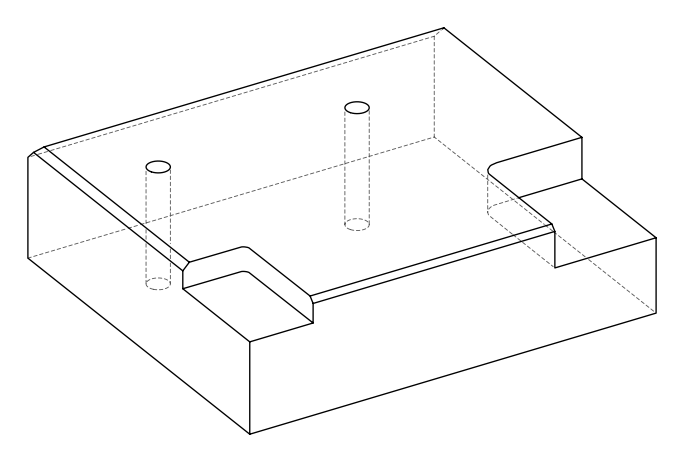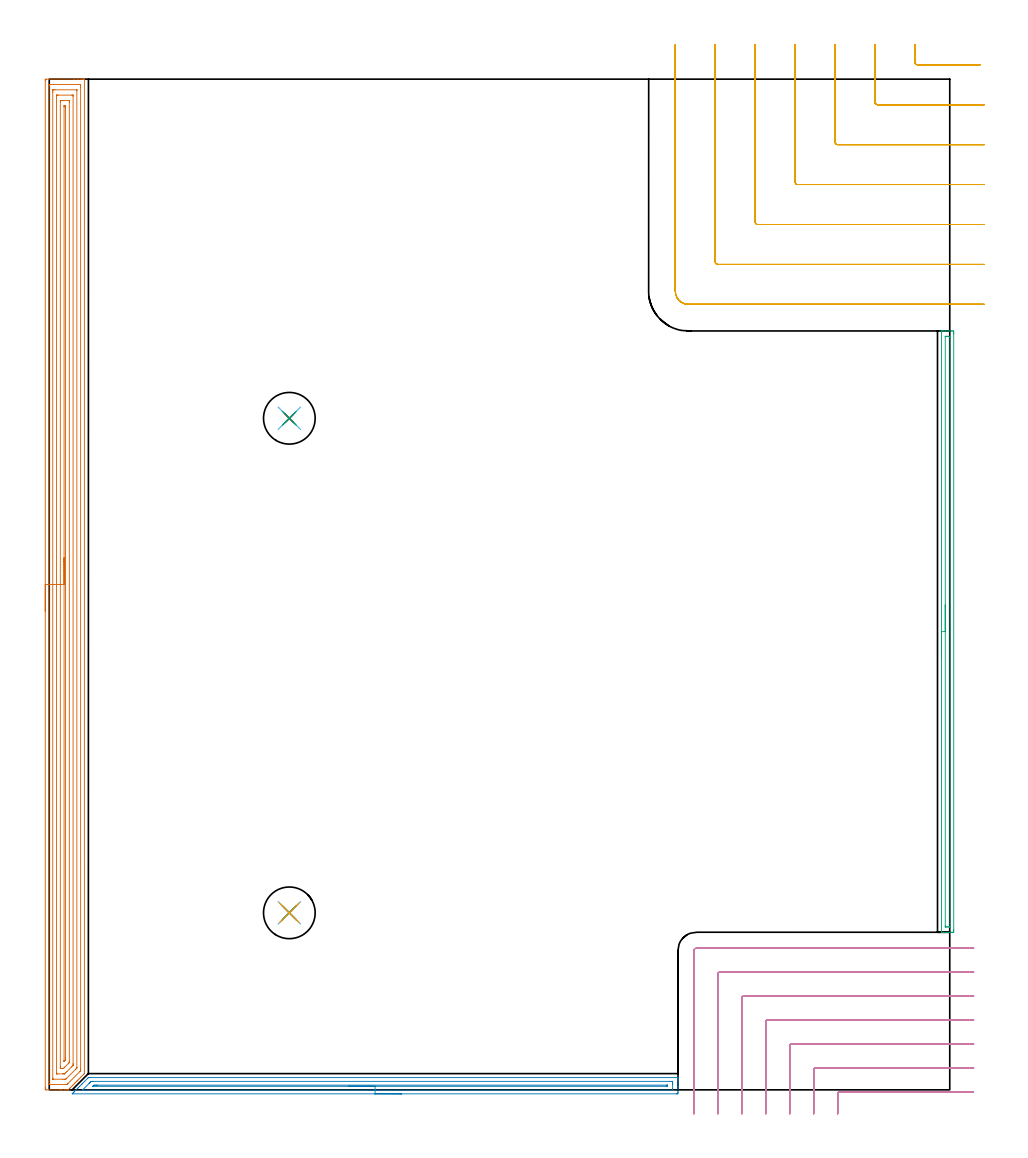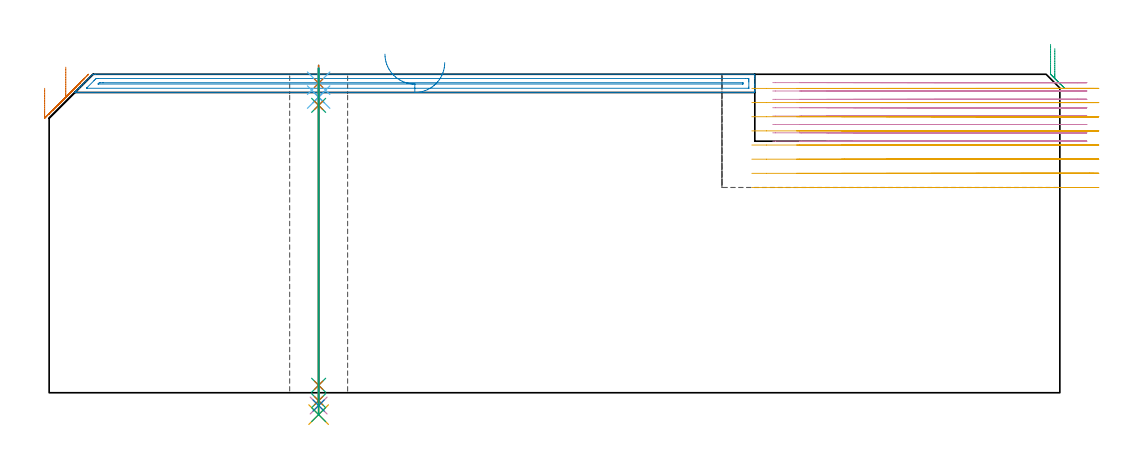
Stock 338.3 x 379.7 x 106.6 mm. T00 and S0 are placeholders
(PLAN: 15 operations, 11 tool changes, 60 min)
(1 AREA_MILL | FG_CHAMFER_SURFACE | UGT0205_001 | 18.37 min | 41024 mm3)
(2 AREA_MILL_1 | FG_CHAMFER_SURFACE_1 | UGT0205_001 | 5.55 min | 4233 mm3)
(3 AREA_MILL_2 | FG_CHAMFER_SURFACE_2 | UGT0205_001 | 3.79 min | 2459 mm3)
(4 MILL_CORNER_NOTCH_RECTANGULAR | CORNER_NOTCH_RECTANGULAR | NXT0201_011 | Follow Part, ap 3, ae 75% | 14.06 min | 135055 mm3)
(5 MILL_CORNER_NOTCH_RECTANGULAR_1 | CORNER_NOTCH_RECTANGULAR_1 | UGT0201_094 | Follow Part, ap 5, ae 75% | 15.28 min | 403699 mm3)
(6 SPOT_DRILL | STEP1HOLE | NXT0321_9005460120000 | 0.05 min | 189 mm3)
(7 SPOT_DRILL_1 | STEP1HOLE_1 | NXT0321_9005460120000 | 0.05 min | 187 mm3)
(8 DRILL_BLIND_HOLE_INTO_CENTER | STEP1HOLE | NXT0301_022 | 0.04 min | 106 mm3)
(9 GUN_DRILL_THROUGH_HOLE | STEP1HOLE | UGT0307_001 | 0.49 min | 1905 mm3)
(10 SPADE_DRILL_TO_ENLARGE_THROUGH_HOLE | STEP1HOLE | UGT0306_003 | 0.45 min | 10845 mm3)
(11 DRILL_TO_ENLARGE_THROUGH_HOLE | STEP1HOLE | UGT0301_261 | 0.47 min | 18396 mm3)
(12 DRILL_BLIND_HOLE_INTO_CENTER_1 | STEP1HOLE_1 | NXT0301_022 | 0.04 min | 116 mm3)
(13 GUN_DRILL_THROUGH_HOLE_1 | STEP1HOLE_1 | UGT0307_001 | 0.49 min | 1941 mm3)
(14 SPADE_DRILL_TO_ENLARGE_THROUGH_HOLE_1 | STEP1HOLE_1 | UGT0306_003 | 0.45 min | 10830 mm3)
(15 DRILL_TO_ENLARGE_THROUGH_HOLE_1 | STEP1HOLE_1 | UGT0301_261 | 0.47 min | 18428 mm3)
(TOOL UGT0205_001 | Chamfer Mill 20 x 3 x 45 deg. | D20 FL50 Z2)
(TOOL NXT0201_011 | ENDMILL 12mm [2P460-1200-NA 1630] | D12 FL38 Z6)
(TOOL UGT0201_094 | End mill 20 mm | D20 FL38 Z4)
(TOOL NXT0321_9005460120000 | NC Spot Drill, 142deg, 12mm, Carbide, Uncoated | D12 PA142 FL30 Z2)
(TOOL NXT0301_022 | Carbide Drill 5.1mm [860.1-0510-015A1-MM 2214] | D5.1 PA140 FL28 Z2)
(TOOL UGT0307_001 | Gun Drill 5 mm | D5 PA130 FL24 Z1)
(TOOL UGT0306_003 | Spade Drill 12.5mm | D12.5 PA132 FL10 Z2)
(TOOL UGT0301_261 | Twist Drill 19.4 mm | D19.4 PA118 FL140 Z2)
(OP 1 AREA_MILL)
G17 G21 G94 G90
T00 M6
G54
G17 G0 G90 X-1.5 Y179.85 S1061 M3
G43 Z116.6 H0
Z101.9
G94 G1 Y179.888 Z101.028 F250.
Y180.002 Z100.163
Y180.191 Z99.312
Y180.453 Z98.48
Y180.787 Z97.674
Y181.19 Z96.9
Y181.658 Z96.164
Y182.19 Z95.472
Y182.779 Z94.829
Y183.422 Z94.24
Y184.114 Z93.708
Y184.85 Z93.24
Y185.624 Z92.837
Y186.43 Z92.503
Y187.262 Z92.241
Y188.113 Z92.052
Y188.978 Z91.938
Y189.85 Z91.9
Y379.092
X-1.498 Y379.451 Z91.901
X-1.493 Y379.69 Z91.904
X-1.146 Y379.7 Z92.251
X9.348 Z102.743
X10.78 Z104.177
X11.971 Z105.366
X12.606 Z106.005
X12.943 Z106.342
X13.072 Y379.699 Z106.464
X13.142 Y379.697 Z106.533
X13.197 Y379.69 Z106.588
X13.2 Y379.538 Z106.6
Y6.857
X13.195 Y6.097 Z106.59
X13.065 Y5.964 Z106.462
X12.846 Y5.746 Z106.246
X12.172 Y5.071 Z105.571
X11.726 Y4.625 Z105.125
X11.28 Y4.179 Z104.678
X10.754 Y3.653 Z104.153
X10.514 Y3.412 Z103.91
X10.388 Y3.286 Z103.785
X9.914 Y2.814 Z103.313
X9.639 Y2.537 Z103.035
X9.047 Y1.947 Z102.447
X8.765 Y1.662 Z102.16
X8.065 Y0.965 Z101.465
X7.71 Y0.608 Z101.106
X7.162 Y0.063 Z100.56
X7.105 Y0.01 Z100.503
X6.845 Y0. Z100.244
X6.484 Z99.883
X5.85 Z99.245
X4.658 Z98.055
X4.101 Z97.495
X-1.146 Y0.001 Z92.251
X-1.493 Y0.01 Z91.904
X-1.498 Y0.249 Z91.901
X-1.5 Y0.608 Z91.9
Y0.97
Y189.85
X-0.086 Z93.314
X-0.085 Y377.116 Z93.315
X-0.084 Y377.306 Z93.316
X-0.079 Y377.657 Z93.321
X-0.076 Y377.69 Z93.324
X-0.014 Y377.694 Z93.386
X0.089 Y377.698 Z93.489
X0.218 Y377.7 Z93.618
X11.587 Y377.699 Z104.987
X11.734 Y377.694 Z105.134
X11.761 Y377.69 Z105.161
X11.779 Y377.683 Z105.179
X11.78 Y377.651 Z105.18
X11.784 Y377.498 Z105.184
X11.785 Y377.306 Z105.185
X11.786 Y376.603 Z105.186
X11.785 Y7.749 Z105.185
X11.783 Y7.398 Z105.183
X11.781 Y7.222 Z105.181
X11.778 Y7.14 Z105.178
X11.737 Y7.096 Z105.137
X11.506 Y6.857 Z104.906
X7.044 Y2.393 Z100.444
X6.882 Y2.233 Z100.282
X6.724 Y2.081 Z100.124
X6.659 Y2.021 Z100.059
X6.602 Y2.01 Z100.002
X6.48 Y2.006 Z99.88
X6.234 Y2.001 Z99.634
X0.113 Z93.513
X-0.034 Y2.006 Z93.366
X-0.061 Y2.01 Z93.339
X-0.079 Y2.017 Z93.321
X-0.08 Y2.049 Z93.32
X-0.084 Y2.202 Z93.316
X-0.085 Y2.393 Z93.315
X-0.086 Y3.097 Z93.314
Y189.85
X1.328 Z94.728
Y374.781
X1.331 Y375.521 Z94.731
X1.333 Y375.669 Z94.733
X1.335 Y375.687 Z94.735
X1.347 Y375.69 Z94.747
X1.39 Y375.695 Z94.79
X1.477 Y375.698 Z94.877
X2.177 Y375.7 Z95.577
X10.281 Y375.699 Z103.681
X10.327 Y375.696 Z103.727
X10.357 Y375.69 Z103.757
X10.365 Y375.686 Z103.765
X10.366 Y375.672 Z103.766
X10.37 Y375.521 Z103.77
X10.371 Y375.369 Z103.771
Y8.49
X10.369 Y8.338 Z103.769
X10.365 Y8.237 Z103.765
X10.361 Y8.172 Z103.761
X10.341 Y8.149 Z103.741
X10.222 Y8.024 Z103.622
X10.088 Y7.887 Z103.488
X9.95 Y7.749 Z103.35
X6.553 Y4.353 Z99.953
X6.376 Y4.179 Z99.776
X6.198 Y4.01 Z99.598
X6.022 Y4.003 Z99.422
X5.85 Y4.001 Z99.25
X5.151 Y4. Z98.551
X1.419 Y4.001 Z94.819
X1.373 Y4.004 Z94.773
X1.343 Y4.01 Z94.743
X1.335 Y4.014 Z94.735
X1.334 Y4.028 Z94.734
X1.33 Y4.179 Z94.73
X1.329 Y4.331 Z94.729
X1.328 Y189.85 Z94.728
X2.743 Z96.143
Y373.502
X2.744 Y373.633 Z96.144
X2.747 Y373.674 Z96.147
X2.75 Y373.689 Z96.15
X2.756 Y373.692 Z96.156
X2.807 Y373.695 Z96.207
X3.226 Y373.7 Z96.626
X3.262 Z96.662
X8.509 Z101.909
X8.887 Y373.696 Z102.287
X8.933 Y373.693 Z102.333
X8.951 Y373.69 Z102.351
X8.953 Y373.677 Z102.353
X8.956 Y373.621 Z102.356
X8.957 Y373.568 Z102.357
Y373.242
Y9.934
X8.955 Y9.535 Z102.355
X8.952 Y9.288 Z102.352
X8.95 Y9.23 Z102.35
X8.929 Y9.189 Z102.329
X8.871 Y9.129 Z102.271
X8.473 Y8.722 Z101.873
X8.434 Y8.682 Z101.834
X6.667 Y6.915 Z100.067
X6.225 Y6.474 Z99.625
X5.85 Y6.102 Z99.25
X5.78 Y6.036 Z99.18
X5.755 Y6.015 Z99.155
X5.709 Y6.01 Z99.109
X5.605 Y6.005 Z99.005
X5.395 Y6.002 Z98.795
X4.975 Y6. Z98.375
X3.191 Z96.591
X2.813 Y6.004 Z96.213
X2.767 Y6.007 Z96.167
X2.749 Y6.01 Z96.149
X2.747 Y6.023 Z96.147
X2.744 Y6.079 Z96.144
X2.743 Y6.132 Z96.143
Y6.458
Y189.85
X4.157 Z97.557
Y371.058
X4.161 Y371.476 Z97.561
X4.164 Y371.675 Z97.564
X4.356 Y371.691 Z97.756
X4.975 Y371.698 Z98.375
X5.221 Y371.7 Z98.621
X7.441 Y371.699 Z100.841
X7.489 Y371.697 Z100.889
X7.522 Y371.693 Z100.922
X7.536 Y371.689 Z100.936
X7.537 Y371.674 Z100.937
X7.541 Y371.488 Z100.941
X7.543 Y371.115 Z100.943
Y371.058
Y10.427
X7.541 Y10.323 Z100.941
X7.539 Y10.272 Z100.939
X7.536 Y10.25 Z100.936
X7.52 Y10.231 Z100.92
X7.388 Y10.091 Z100.788
X7.221 Y9.92 Z100.621
X5.85 Y8.549 Z99.25
X5.449 Y8.159 Z98.849
X5.288 Y8.01 Z98.688
X4.975 Y8.004 Z98.375
X4.729 Y8.001 Z98.129
X4.259 Z97.659
X4.211 Y8.003 Z97.611
X4.178 Y8.007 Z97.578
X4.164 Y8.011 Z97.564
X4.163 Y8.026 Z97.563
X4.159 Y8.212 Z97.559
X4.157 Y8.585 Z97.557
Y8.642
Y189.85
X5.571 Z98.971
Y369.273
X5.573 Y369.555 Z98.973
X5.576 Y369.652 Z98.976
X5.578 Y369.68 Z98.978
X5.59 Y369.69 Z98.99
X5.641 Y369.693 Z99.041
X5.85 Y369.696 Z99.25
X5.989 Y369.695 Z99.389
X6.1 Y369.69 Z99.5
X6.122 Y369.681 Z99.522
X6.124 Y369.638 Z99.524
X6.127 Y369.557 Z99.527
X6.128 Y369.273 Z99.528
X6.129 Y368.988 Z99.529
Y12.213
X6.128 Y11.929 Z99.528
X6.123 Y11.32 Z99.523
X6.122 Y11.289 Z99.522
X6.102 Y11.262 Z99.502
X6.062 Y11.214 Z99.462
X6.009 Y11.158 Z99.409
X5.85 Y10.998 Z99.25
X5.692 Y10.843 Z99.092
X5.588 Y10.745 Z98.988
X5.577 Y10.736 Z98.977
X5.576 Y10.739 Z98.976
X5.573 Y10.777 Z98.973
X5.572 Y10.846 Z98.972
X5.571 Y11.035 Z98.971
Y189.85
Y190.722 Z99.009
Y191.586 Z99.123
Y192.438 Z99.312
Y193.27 Z99.574
Y194.076 Z99.908
Y194.85 Z100.311
Y195.586 Z100.78
Y196.278 Z101.311
Y196.921 Z101.9
Y197.51 Z102.543
Y198.041 Z103.235
Y198.51 Z103.971
Y198.913 Z104.745
Y199.247 Z105.551
Y199.509 Z106.383
Y199.698 Z107.235
Y199.812 Z108.1
Y199.85 Z108.971
G0 Z116.6
M5
M2
(OP 2 AREA_MILL_1)
G17 G21 G94 G90
T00 M6
G54
G17 G0 G90 X132.4 Y-1.5 S1061 M3
G43 Z116.6 H0
Z110.5
G94 G1 X132.362 Z109.628 F250.
X132.248 Z108.764
X132.059 Z107.912
X131.797 Z107.08
X131.463 Z106.274
X131.06 Z105.5
X130.591 Z104.764
X130.06 Z104.072
X129.471 Z103.429
X128.828 Z102.84
X128.136 Z102.308
X127.4 Z101.84
X126.626 Z101.437
X125.82 Z101.103
X124.988 Z100.841
X124.136 Z100.652
X123.271 Z100.538
X122.4 Z100.5
X8.745
X8.619 Y-1.493 Z100.506
X8.745 Y-1.357 Z100.643
X9.013 Y-1.086 Z100.913
X9.191 Y-0.908 Z101.09
X9.305 Y-0.793 Z101.204
X9.892 Y-0.208 Z101.792
X10.082 Y-0.017 Z101.981
X10.184 Y0.085 Z102.083
X10.771 Y0.671 Z102.671
X11.419 Y1.32 Z103.319
X12.311 Y2.211 Z104.21
X13.202 Y3.102 Z105.102
X14.539 Y4.44 Z106.438
X14.694 Y4.596 Z106.59
X15.431 Y4.6 Z106.6
X236.055
X236.19 Y4.594 Z106.593
X236.2 Y4.33 Z106.329
Y3.88 Z105.879
Y3.308 Z105.302
Y1.264 Z103.261
Y0.671 Z102.666
Y-0.79 Z101.206
X236.197 Y-1.086 Z100.91
X236.19 Y-1.491 Z100.505
X236.024 Y-1.496 Z100.502
X235.609 Y-1.5 Z100.5
X122.4
Y-0.086 Z101.914
X12.756 Y-0.085 Z101.915
X12.631 Y-0.084 Z101.916
X12.519 Y-0.08 Z101.92
X12.481 Y-0.078 Z101.922
X12.487 Y-0.07 Z101.93
X12.549 Y-0.003 Z101.997
X12.616 Y0.066 Z102.066
X12.756 Y0.207 Z102.207
X14.978 Y2.429 Z104.429
X15.203 Y2.653 Z104.653
X15.431 Y2.879 Z104.879
X15.651 Y3.09 Z105.09
X15.751 Y3.179 Z105.179
X16.446 Y3.185 Z105.185
X233.058 Y3.186 Z105.186
X233.826 Y3.185 Z105.185
X233.952 Y3.184 Z105.184
X234.166 Y3.179 Z105.179
X234.19 Y3.109 Z105.109
X234.196 Y2.943 Z104.943
X234.199 Y2.429 Z104.429
X234.2 Y2.06 Z104.06
X234.199 Y0.304 Z102.304
X234.191 Y-0.065 Z101.935
X234.189 Y-0.08 Z101.92
X234.184 Y-0.082 Z101.918
X234.162 Y-0.084 Z101.916
X234.114 Y-0.085 Z101.915
X234.018 Y-0.086 Z101.914
X122.4
Y1.328 Z103.328
X16.546 Y1.329 Z103.329
X16.479 Y1.33 Z103.33
X16.458 Y1.331 Z103.331
X16.351 Y1.339 Z103.339
X16.44 Y1.434 Z103.434
X16.555 Y1.55 Z103.55
X16.774 Y1.762 Z103.762
X16.993 Y1.767 Z103.767
X17.213 Y1.77 Z103.77
X17.88 Y1.771 Z103.771
X18.105
X232.043
X232.118 Y1.77 Z103.77
X232.177 Y1.767 Z103.767
X232.188 Y1.765 Z103.765
X232.192 Y1.747 Z103.747
X232.196 Y1.704 Z103.704
X232.199 Y1.55 Z103.55
X232.198 Y1.397 Z103.397
X232.192 Y1.345 Z103.345
X232.189 Y1.334 Z103.334
X232.182 Y1.332 Z103.332
X232.156 Y1.33 Z103.33
X232.043 Y1.329 Z103.329
X122.4 Y1.328 Z103.328
X121.528 Z103.367
X120.663 Z103.48
X119.812 Z103.669
X118.98 Z103.932
X118.174 Z104.265
X117.4 Z104.668
X116.664 Z105.137
X115.972 Z105.668
X115.329 Z106.257
X114.739 Z106.901
X114.208 Z107.593
X113.74 Z108.328
X113.337 Z109.102
X113.003 Z109.908
X112.741 Z110.74
X112.552 Z111.592
X112.438 Z112.457
X112.4 Z113.328
G0 Z116.6
M5
M2
(OP 3 AREA_MILL_2)
G17 G21 G94 G90
T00 M6
G54
G17 G0 G90 X335.2 Y162.15 S1061 M3
G43 Z116.6 H0
G94 G1 Y162.188 Z115.728 F250.
Y162.302 Z114.863
Y162.491 Z114.012
Y162.753 Z113.18
Y163.087 Z112.374
Y163.49 Z111.6
Y163.958 Z110.864
Y164.49 Z110.172
Y165.079 Z109.529
Y165.722 Z108.939
Y166.414 Z108.408
Y167.15 Z107.94
Y167.924 Z107.537
Y168.73 Z107.203
Y169.562 Z106.941
Y170.413 Z106.752
Y171.278 Z106.638
Y172.15 Z106.6
Y284.951
X335.202 Y285.091 Z106.588
X335.228 Y285.1 Z106.563
X335.552 Z106.247
X336.02 Z105.779
X336.613 Z105.182
X337.797 Z104.
X338.387 Z103.407
X338.979 Z102.816
X339.274 Y285.097 Z102.521
X339.791 Y285.092 Z102.005
X339.793 Y285.028 Z102.003
X339.799 Y284.505 Z102.001
X339.8 Y283.976 Z102.
Y60.157
X339.799 Y59.795 Z102.001
X339.793 Y59.272 Z102.003
X339.791 Y59.208 Z102.005
X339.274 Y59.2 Z102.521
X338.979 Z102.816
X338.387 Z103.407
X337.797 Z104.
X337.5 Z104.296
X336.91 Z104.886
X336.613 Z105.182
X336.02 Z105.779
X335.552 Z106.247
X335.228 Z106.563
X335.203 Y59.209 Z106.588
X335.2 Y59.349 Z106.6
Y172.15
X336.614 Z105.186
X336.615 Y282.944 Z105.185
X336.616 Y283.055 Z105.184
X336.618 Y283.082 Z105.182
X336.62 Y283.088 Z105.18
X336.641 Y283.091 Z105.159
X336.748 Y283.096 Z105.052
X337.124 Y283.1 Z104.676
X337.5 Z104.3
X338.011 Y283.099 Z103.789
X338.249 Y283.096 Z103.551
X338.337 Y283.093 Z103.463
X338.37 Y283.09 Z103.43
X338.379 Y283.053 Z103.421
X338.382 Y282.944 Z103.418
X338.386 Y282.723 Z103.414
X338.385 Y61.356 Z103.415
X338.384 Y61.245 Z103.416
X338.382 Y61.218 Z103.418
X338.38 Y61.212 Z103.42
X338.36 Y61.209 Z103.44
X338.253 Y61.204 Z103.547
X337.876 Y61.2 Z103.924
X337.5 Z104.3
X336.989 Y61.201 Z104.811
X336.751 Y61.204 Z105.049
X336.663 Y61.207 Z105.137
X336.63 Y61.21 Z105.17
X336.621 Y61.247 Z105.179
X336.618 Y61.356 Z105.182
X336.614 Y61.577 Z105.186
Y172.15
Y173.022 Z105.224
Y173.886 Z105.338
Y174.738 Z105.527
Y175.57 Z105.789
Y176.376 Z106.123
Y177.15 Z106.526
Y177.886 Z106.994
Y178.578 Z107.525
Y179.221 Z108.115
Y179.81 Z108.758
Y180.341 Z109.45
Y180.81 Z110.186
Y181.213 Z110.96
Y181.547 Z111.766
Y181.809 Z112.598
Y181.998 Z113.449
Y182.112 Z114.314
Y182.15 Z115.186
G0 Z116.6
M5
M2
(OP 4 MILL_CORNER_NOTCH_RECTANGULAR)
G17 G21 G94 G90
T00 M6
G54
G17 G0 G90 X347.246 Y-0.8 S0 M3
G43 Z116.6 H1
Z103.8
G94 G1 X344.246 F250.
X296.795 F500.
G3 X296.2 Y-1.395 R0.6
G1 Y-6.
Y-9. F250.
G0 Z116.6
X347.3 Y8.2
Z103.8
G1 X344.3
X287.795 F500.
G3 X287.2 Y7.605 R0.6
G1 Y-6.
Y-9. F250.
G0 Z116.6
X347.3 Y17.2
Z103.8
G1 X344.3
X278.796 F500.
G3 X278.2 Y16.604 R0.6
G1 Y-6.
Y-9. F250.
G0 Z116.6
X347.3 Y26.2
Z103.8
G1 X344.3
X269.796 F500.
G3 X269.2 Y25.604 R0.6
G1 Y-6.
Y-9. F250.
G0 Z116.6
X347.3 Y35.2
Z103.8
G1 X344.3
X260.796 F500.
G3 X260.2 Y34.604 R0.6
G1 Y-6.
Y-9. F250.
G0 Z116.6
X347.3 Y44.2
Z103.8
G1 X344.3
X251.796 F500.
G3 X251.2 Y43.604 R0.6
G1 Y-6.
Y-9. F250.
G0 Z116.6
X347.3 Y53.2
Z103.8
G1 X344.3
X243.1 F500.
G3 X242.2 Y52.3 R0.9
G1 Y-6.
Y-9. F250.
G0 Z116.6
X347.246 Y-0.8
Z101.
G1 X344.246
X296.795 F500.
G3 X296.2 Y-1.395 R0.6
G1 Y-6.
Y-9. F250.
G0 Z116.6
X347.3 Y8.2
Z101.
G1 X344.3
X287.796 F500.
G3 X287.2 Y7.604 R0.6
G1 Y-6.
Y-9. F250.
G0 Z116.6
X347.3 Y17.2
Z101.
G1 X344.3
X278.796 F500.
G3 X278.2 Y16.604 R0.6
G1 Y-6.
Y-9. F250.
G0 Z116.6
X347.3 Y26.2
Z101.
G1 X344.3
X269.796 F500.
G3 X269.2 Y25.604 R0.6
G1 Y-6.
Y-9. F250.
G0 Z116.6
X347.3 Y35.2
Z101.
G1 X344.3
X260.796 F500.
G3 X260.2 Y34.604 R0.6
G1 Y-6.
Y-9. F250.
G0 Z116.6
X347.3 Y44.2
Z101.
G1 X344.3
X251.796 F500.
G3 X251.2 Y43.604 R0.6
G1 Y-6.
Y-9. F250.
G0 Z116.6
X347.3 Y53.2
Z101.
G1 X344.3
X243.1 F500.
G3 X242.2 Y52.3 R0.9
G1 Y-6.
Y-9. F250.
G0 Z116.6
X347.246 Y-0.8
Z98.2
G1 X344.246
X296.795 F500.
G3 X296.2 Y-1.395 R0.6
G1 Y-6.
Y-9. F250.
G0 Z116.6
X347.3 Y8.2
Z98.2
G1 X344.3
X287.795 F500.
G3 X287.2 Y7.605 R0.6
G1 Y-6.
Y-9. F250.
G0 Z116.6
X347.3 Y17.2
Z98.2
G1 X344.3
X278.796 F500.
G3 X278.2 Y16.604 R0.6
G1 Y-6.
Y-9. F250.
G0 Z116.6
X347.3 Y26.2
Z98.2
G1 X344.3
X269.796 F500.
G3 X269.2 Y25.604 R0.6
G1 Y-6.
Y-9. F250.
G0 Z116.6
X347.3 Y35.2
Z98.2
G1 X344.3
X260.796 F500.
G3 X260.2 Y34.604 R0.6
G1 Y-6.
Y-9. F250.
G0 Z116.6
X347.3 Y44.2
Z98.2
G1 X344.3
X251.796 F500.
G3 X251.2 Y43.604 R0.6
G1 Y-6.
Y-9. F250.
G0 Z116.6
X347.3 Y53.2
Z98.2
G1 X344.3
X243.1 F500.
G3 X242.2 Y52.3 R0.9
G1 Y-6.
Y-9. F250.
G0 Z116.6
X347.246 Y-0.8
Z95.4
G1 X344.246
X296.795 F500.
G3 X296.2 Y-1.395 R0.6
G1 Y-6.
Y-9. F250.
G0 Z116.6
X347.3 Y8.2
Z95.4
G1 X344.3
X287.795 F500.
G3 X287.2 Y7.605 R0.6
G1 Y-6.
Y-9. F250.
G0 Z116.6
X347.3 Y17.2
Z95.4
G1 X344.3
X278.796 F500.
G3 X278.2 Y16.604 R0.6
G1 Y-6.
Y-9. F250.
G0 Z116.6
X347.3 Y26.2
Z95.4
G1 X344.3
X269.796 F500.
G3 X269.2 Y25.604 R0.6
G1 Y-6.
Y-9. F250.
G0 Z116.6
X347.3 Y35.2
Z95.4
G1 X344.3
X260.796 F500.
G3 X260.2 Y34.604 R0.6
G1 Y-6.
Y-9. F250.
G0 Z116.6
X347.3 Y44.2
Z95.4
G1 X344.3
X251.796 F500.
G3 X251.2 Y43.604 R0.6
G1 Y-6.
Y-9. F250.
G0 Z116.6
X347.3 Y53.2
Z95.4
G1 X344.3
X243.1 F500.
G3 X242.2 Y52.3 R0.9
G1 Y-6.
Y-9. F250.
G0 Z116.6
X347.246 Y-0.8
Z92.6
G1 X344.246
X296.795 F500.
G3 X296.2 Y-1.395 R0.6
G1 Y-6.
Y-9. F250.
G0 Z116.6
X347.3 Y8.2
Z92.6
G1 X344.3
X287.796 F500.
G3 X287.2 Y7.604 R0.6
G1 Y-6.
Y-9. F250.
G0 Z116.6
X347.3 Y17.2
Z92.6
G1 X344.3
X278.796 F500.
G3 X278.2 Y16.604 R0.6
G1 Y-6.
Y-9. F250.
G0 Z116.6
X347.3 Y26.2
Z92.6
G1 X344.3
X269.796 F500.
G3 X269.2 Y25.604 R0.6
G1 Y-6.
Y-9. F250.
G0 Z116.6
X347.3 Y35.2
Z92.6
G1 X344.3
X260.796 F500.
G3 X260.2 Y34.604 R0.6
G1 Y-6.
Y-9. F250.
G0 Z116.6
X347.3 Y44.2
Z92.6
G1 X344.3
X251.796 F500.
G3 X251.2 Y43.604 R0.6
G1 Y-6.
Y-9. F250.
G0 Z116.6
X347.3 Y53.2
Z92.6
G1 X344.3
X243.1 F500.
G3 X242.2 Y52.3 R0.9
G1 Y-6.
Y-9. F250.
G0 Z116.6
X347.246 Y-0.8
Z89.8
G1 X344.246
X296.795 F500.
G3 X296.2 Y-1.395 R0.6
G1 Y-6.
Y-9. F250.
G0 Z116.6
X347.3 Y8.2
Z89.8
G1 X344.3
X287.796 F500.
G3 X287.2 Y7.604 R0.6
G1 Y-6.
Y-9. F250.
G0 Z116.6
X347.3 Y17.2
Z89.8
G1 X344.3
X278.796 F500.
G3 X278.2 Y16.604 R0.6
G1 Y-6.
Y-9. F250.
G0 Z116.6
X347.3 Y26.2
Z89.8
G1 X344.3
X269.796 F500.
G3 X269.2 Y25.604 R0.6
G1 Y-6.
Y-9. F250.
G0 Z116.6
X347.3 Y35.2
Z89.8
G1 X344.3
X260.796 F500.
G3 X260.2 Y34.604 R0.6
G1 Y-6.
Y-9. F250.
G0 Z116.6
X347.3 Y44.2
Z89.8
G1 X344.3
X251.796 F500.
G3 X251.2 Y43.604 R0.6
G1 Y-6.
Y-9. F250.
G0 Z116.6
X347.3 Y53.2
Z89.8
G1 X344.3
X243.1 F500.
G3 X242.2 Y52.3 R0.9
G1 Y-6.
Y-9. F250.
G0 Z116.6
X347.246 Y-0.8
Z87.
G1 X344.246
X296.795 F500.
G3 X296.2 Y-1.395 R0.6
G1 Y-6.
Y-9. F250.
G0 Z116.6
X347.3 Y8.2
Z87.
G1 X344.3
X287.796 F500.
G3 X287.2 Y7.604 R0.6
G1 Y-6.
Y-9. F250.
G0 Z116.6
X347.3 Y17.2
Z87.
G1 X344.3
X278.796 F500.
G3 X278.2 Y16.604 R0.6
G1 Y-6.
Y-9. F250.
G0 Z116.6
X347.3 Y26.2
Z87.
G1 X344.3
X269.796 F500.
G3 X269.2 Y25.604 R0.6
G1 Y-6.
Y-9. F250.
G0 Z116.6
X347.3 Y35.2
Z87.
G1 X344.3
X260.796 F500.
G3 X260.2 Y34.604 R0.6
G1 Y-6.
Y-9. F250.
G0 Z116.6
X347.3 Y44.2
Z87.
G1 X344.3
X251.796 F500.
G3 X251.2 Y43.604 R0.6
G1 Y-6.
Y-9. F250.
G0 Z116.6
X347.3 Y53.2
Z87.
G1 X344.3
X243.1 F500.
G3 X242.2 Y52.3 R0.9
G1 Y-6.
Y-9. F250.
G0 Z116.6
X347.246 Y-0.8
Z84.2
G1 X344.246
X296.795 F500.
G3 X296.2 Y-1.395 R0.6
G1 Y-6.
Y-9. F250.
G0 Z116.6
X347.3 Y8.2
Z84.2
G1 X344.3
X287.796 F500.
G3 X287.2 Y7.604 R0.6
G1 Y-6.
Y-9. F250.
G0 Z116.6
X347.3 Y17.2
Z84.2
G1 X344.3
X278.796 F500.
G3 X278.2 Y16.604 R0.6
G1 Y-6.
Y-9. F250.
G0 Z116.6
X347.3 Y26.2
Z84.2
G1 X344.3
X269.796 F500.
G3 X269.2 Y25.604 R0.6
G1 Y-6.
Y-9. F250.
G0 Z116.6
X347.3 Y35.2
Z84.2
G1 X344.3
X260.796 F500.
G3 X260.2 Y34.604 R0.6
G1 Y-6.
Y-9. F250.
G0 Z116.6
X347.3 Y44.2
Z84.2
G1 X344.3
X251.796 F500.
G3 X251.2 Y43.604 R0.6
G1 Y-6.
Y-9. F250.
G0 Z116.6
X347.3 Y53.2
Z84.2
G1 X344.3
X243.1 F500.
G3 X242.2 Y52.3 R0.9
G1 Y-6.
Y-9. F250.
G0 Z116.6
M5
M2
(OP 5 MILL_CORNER_NOTCH_RECTANGULAR_1)
G17 G21 G94 G90
T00 M6
G54
G17 G0 G90 X325.2 Y392.7 S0 M3
G43 Z116.6 H0
Z101.862
G94 G1 Y389.7 F250.
Y386.093 F500.
G3 X326.193 Y385.1 R1.
G1 X346.717
X349.717 F250.
G0 Z116.6
X310.2 Y392.7
Z101.862
G1 Y389.7
Y371.094 F500.
G3 X311.194 Y370.1 R1.
G1 X348.3
X351.3 F250.
G0 Z116.6
X295.2 Y392.7
Z101.862
G1 Y389.7
Y356.094 F500.
G3 X296.194 Y355.1 R1.
G1 X348.3
X351.3 F250.
G0 Z116.6
X280.2 Y392.7
Z101.862
G1 Y389.7
Y341.095 F500.
G3 X281.195 Y340.1 R1.
G1 X348.3
X351.3 F250.
G0 Z116.6
X265.2 Y392.7
Z101.862
G1 Y389.7
Y326.095 F500.
G3 X266.195 Y325.1 R1.
G1 X348.3
X351.3 F250.
G0 Z116.6
X250.2 Y392.7
Z101.862
G1 Y389.7
Y311.095 F500.
G3 X251.195 Y310.1 R1.
G1 X348.3
X351.3 F250.
G0 Z116.6
X235.2 Y392.7
Z101.862
G1 Y389.7
Y300. F500.
G3 X240.1 Y295.1 R4.9
G1 X348.3
X351.3 F250.
G0 Z116.6
X325.2 Y392.7
Z97.125
G1 Y389.7
Y386.093 F500.
G3 X326.193 Y385.1 R1.
G1 X346.717
X349.717 F250.
G0 Z116.6
X310.2 Y392.7
Z97.125
G1 Y389.7
Y371.094 F500.
G3 X311.194 Y370.1 R1.
G1 X348.3
X351.3 F250.
G0 Z116.6
X295.2 Y392.7
Z97.125
G1 Y389.7
Y356.094 F500.
G3 X296.194 Y355.1 R1.
G1 X348.3
X351.3 F250.
G0 Z116.6
X280.2 Y392.7
Z97.125
G1 Y389.7
Y341.095 F500.
G3 X281.195 Y340.1 R1.
G1 X348.3
X351.3 F250.
G0 Z116.6
X265.2 Y392.7
Z97.125
G1 Y389.7
Y326.095 F500.
G3 X266.195 Y325.1 R1.
G1 X348.3
X351.3 F250.
G0 Z116.6
X250.2 Y392.7
Z97.125
G1 Y389.7
Y311.095 F500.
G3 X251.195 Y310.1 R1.
G1 X348.3
X351.3 F250.
G0 Z116.6
X235.2 Y392.7
Z97.125
G1 Y389.7
Y300. F500.
G3 X240.1 Y295.1 R4.9
G1 X348.3
X351.3 F250.
G0 Z116.6
X325.2 Y392.7
Z92.387
G1 Y389.7
Y386.093 F500.
G3 X326.193 Y385.1 R1.
G1 X346.717
X349.717 F250.
G0 Z116.6
X310.2 Y392.7
Z92.387
G1 Y389.7
Y371.094 F500.
G3 X311.194 Y370.1 R1.
G1 X348.3
X351.3 F250.
G0 Z116.6
X295.2 Y392.7
Z92.387
G1 Y389.7
Y356.094 F500.
G3 X296.194 Y355.1 R1.
G1 X348.3
X351.3 F250.
G0 Z116.6
X280.2 Y392.7
Z92.387
G1 Y389.7
Y341.095 F500.
G3 X281.195 Y340.1 R1.
G1 X348.3
X351.3 F250.
G0 Z116.6
X265.2 Y392.7
Z92.387
G1 Y389.7
Y326.095 F500.
G3 X266.195 Y325.1 R1.
G1 X348.3
X351.3 F250.
G0 Z116.6
X250.2 Y392.7
Z92.387
G1 Y389.7
Y311.095 F500.
G3 X251.195 Y310.1 R1.
G1 X348.3
X351.3 F250.
G0 Z116.6
X235.2 Y392.7
Z92.387
G1 Y389.7
Y300. F500.
G3 X240.1 Y295.1 R4.9
G1 X348.3
X351.3 F250.
G0 Z116.6
X325.2 Y392.7
Z87.65
G1 Y389.7
Y386.093 F500.
G3 X326.193 Y385.1 R1.
G1 X346.717
X349.717 F250.
G0 Z116.6
X310.2 Y392.7
Z87.65
G1 Y389.7
Y371.094 F500.
G3 X311.194 Y370.1 R1.
G1 X348.3
X351.3 F250.
G0 Z116.6
X295.2 Y392.7
Z87.65
G1 Y389.7
Y356.094 F500.
G3 X296.194 Y355.1 R1.
G1 X348.3
X351.3 F250.
G0 Z116.6
X280.2 Y392.7
Z87.65
G1 Y389.7
Y341.095 F500.
G3 X281.195 Y340.1 R1.
G1 X348.3
X351.3 F250.
G0 Z116.6
X265.2 Y392.7
Z87.65
G1 Y389.7
Y326.095 F500.
G3 X266.195 Y325.1 R1.
G1 X348.3
X351.3 F250.
G0 Z116.6
X250.2 Y392.7
Z87.65
G1 Y389.7
Y311.095 F500.
G3 X251.195 Y310.1 R1.
G1 X348.3
X351.3 F250.
G0 Z116.6
X235.2 Y392.7
Z87.65
G1 Y389.7
Y300. F500.
G3 X240.1 Y295.1 R4.9
G1 X348.3
X351.3 F250.
G0 Z116.6
X325.2 Y392.7
Z82.912
G1 Y389.7
Y386.093 F500.
G3 X326.193 Y385.1 R1.
G1 X346.717
X349.717 F250.
G0 Z116.6
X310.2 Y392.7
Z82.912
G1 Y389.7
Y371.094 F500.
G3 X311.194 Y370.1 R1.
G1 X348.3
X351.3 F250.
G0 Z116.6
X295.2 Y392.7
Z82.912
G1 Y389.7
Y356.094 F500.
G3 X296.194 Y355.1 R1.
G1 X348.3
X351.3 F250.
G0 Z116.6
X280.2 Y392.7
Z82.912
G1 Y389.7
Y341.095 F500.
G3 X281.195 Y340.1 R1.
G1 X348.3
X351.3 F250.
G0 Z116.6
X265.2 Y392.7
Z82.912
G1 Y389.7
Y326.095 F500.
G3 X266.195 Y325.1 R1.
G1 X348.3
X351.3 F250.
G0 Z116.6
X250.2 Y392.7
Z82.912
G1 Y389.7
Y311.095 F500.
G3 X251.195 Y310.1 R1.
G1 X348.3
X351.3 F250.
G0 Z116.6
X235.2 Y392.7
Z82.912
G1 Y389.7
Y300. F500.
G3 X240.1 Y295.1 R4.9
G1 X348.3
X351.3 F250.
G0 Z116.6
X325.2 Y392.7
Z78.175
G1 Y389.7
Y386.093 F500.
G3 X326.193 Y385.1 R1.
G1 X346.717
X349.717 F250.
G0 Z116.6
X310.2 Y392.7
Z78.175
G1 Y389.7
Y371.094 F500.
G3 X311.194 Y370.1 R1.
G1 X348.3
X351.3 F250.
G0 Z116.6
X295.2 Y392.7
Z78.175
G1 Y389.7
Y356.094 F500.
G3 X296.194 Y355.1 R1.
G1 X348.3
X351.3 F250.
G0 Z116.6
X280.2 Y392.7
Z78.175
G1 Y389.7
Y341.095 F500.
G3 X281.195 Y340.1 R1.
G1 X348.3
X351.3 F250.
G0 Z116.6
X265.2 Y392.7
Z78.175
G1 Y389.7
Y326.095 F500.
G3 X266.195 Y325.1 R1.
G1 X348.3
X351.3 F250.
G0 Z116.6
X250.2 Y392.7
Z78.175
G1 Y389.7
Y311.095 F500.
G3 X251.195 Y310.1 R1.
G1 X348.3
X351.3 F250.
G0 Z116.6
X235.2 Y392.7
Z78.175
G1 Y389.7
Y300. F500.
G3 X240.1 Y295.1 R4.9
G1 X348.3
X351.3 F250.
G0 Z116.6
X325.2 Y392.7
Z73.437
G1 Y389.7
Y386.093 F500.
G3 X326.193 Y385.1 R1.
G1 X346.717
X349.717 F250.
G0 Z116.6
X310.2 Y392.7
Z73.437
G1 Y389.7
Y371.094 F500.
G3 X311.194 Y370.1 R1.
G1 X348.3
X351.3 F250.
G0 Z116.6
X295.2 Y392.7
Z73.437
G1 Y389.7
Y356.094 F500.
G3 X296.194 Y355.1 R1.
G1 X348.3
X351.3 F250.
G0 Z116.6
X280.2 Y392.7
Z73.437
G1 Y389.7
Y341.095 F500.
G3 X281.195 Y340.1 R1.
G1 X348.3
X351.3 F250.
G0 Z116.6
X265.2 Y392.7
Z73.437
G1 Y389.7
Y326.095 F500.
G3 X266.195 Y325.1 R1.
G1 X348.3
X351.3 F250.
G0 Z116.6
X250.2 Y392.7
Z73.437
G1 Y389.7
Y311.095 F500.
G3 X251.195 Y310.1 R1.
G1 X348.3
X351.3 F250.
G0 Z116.6
X235.2 Y392.7
Z73.437
G1 Y389.7
Y300. F500.
G3 X240.1 Y295.1 R4.9
G1 X348.3
X351.3 F250.
G0 Z116.6
X325.2 Y392.7
Z68.7
G1 Y389.7
Y386.093 F500.
G3 X326.193 Y385.1 R1.
G1 X346.717
X349.717 F250.
G0 Z116.6
X310.2 Y392.7
Z68.7
G1 Y389.7
Y371.094 F500.
G3 X311.194 Y370.1 R1.
G1 X348.3
X351.3 F250.
G0 Z116.6
X295.2 Y392.7
Z68.7
G1 Y389.7
Y356.094 F500.
G3 X296.194 Y355.1 R1.
G1 X348.3
X351.3 F250.
G0 Z116.6
X280.2 Y392.7
Z68.7
G1 Y389.7
Y341.095 F500.
G3 X281.195 Y340.1 R1.
G1 X348.3
X351.3 F250.
G0 Z116.6
X265.2 Y392.7
Z68.7
G1 Y389.7
Y326.095 F500.
G3 X266.195 Y325.1 R1.
G1 X348.3
X351.3 F250.
G0 Z116.6
X250.2 Y392.7
Z68.7
G1 Y389.7
Y311.095 F500.
G3 X251.195 Y310.1 R1.
G1 X348.3
X351.3 F250.
G0 Z116.6
X235.2 Y392.7
Z68.7
G1 Y389.7
Y300. F500.
G3 X240.1 Y295.1 R4.9
G1 X348.3
X351.3 F250.
G0 Z116.6
M5
M2
(OP 6 SPOT_DRILL)
G17 G21 G94 G90
T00 M6
G54
G17 G0 G90 X90.2 Y66.5 S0 M3
G43 Z116.6 H0
G94 G81 G98 Z103.6 F250. R109.6
G80
M5
M2
(OP 7 SPOT_DRILL_1)
G17 G21 G94 G90
T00 M6
G54
G17 G0 G90 X90.2 Y252.3 S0 M3
G43 Z116.6 H0
G94 G81 G98 Z103.6 F250. R109.6
G80
M5
M2
(OP 8 DRILL_BLIND_HOLE_INTO_CENTER)
G17 G21 G94 G90
T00 M6
G54
G17 G0 G90 X90.2 Y66.5 S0 M3
G43 Z116.6 H1
G94 G81 G98 Z98.95 F250. R108.6
G80
M5
M2
(OP 9 GUN_DRILL_THROUGH_HOLE)
G17 G21 G94 G90
T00 M6
G54
G17 G0 G90 X90.2 Y66.5 M8
G43 Z116.6 H0
Z104.516
S716 M3
G94 G1 Z96.194 F125. M26
G4 X.084
Z2.5 F250.
G4 X.084
Z-2.666 F125.
G4 X.084
M5
M9
G0 Z104.516
Z116.6
M2
(OP 10 SPADE_DRILL_TO_ENLARGE_THROUGH_HOLE)
G17 G21 G94 G90
T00 M6
G54
G17 G0 G90 X90.2 Y66.5 S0 M3
G43 Z116.6 H0
G94 G73 G98 Z-4.283 F250. Q12.32 R108.6
G80
M5
M2
(OP 11 DRILL_TO_ENLARGE_THROUGH_HOLE)
G17 G21 G94 G90
T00 M6
G54
G17 G0 G90 X90.2 Y66.5 S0 M3
G43 Z116.6 H0
G94 G73 G98 Z-7.328 F250. Q18.988 R108.6
G80
M5
M2
(OP 12 DRILL_BLIND_HOLE_INTO_CENTER_1)
G17 G21 G94 G90
T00 M6
G54
G17 G0 G90 X90.2 Y252.3 S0 M3
G43 Z116.6 H1
G94 G81 G98 Z98.95 F250. R108.6
G80
M5
M2
(OP 13 GUN_DRILL_THROUGH_HOLE_1)
G17 G21 G94 G90
T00 M6
G54
G17 G0 G90 X90.2 Y252.3 M8
G43 Z116.6 H0
Z104.516
S716 M3
G94 G1 Z96.194 F125. M26
G4 X.084
Z2.5 F250.
G4 X.084
Z-2.666 F125.
G4 X.084
M5
M9
G0 Z104.516
Z116.6
M2
(OP 14 SPADE_DRILL_TO_ENLARGE_THROUGH_HOLE_1)
G17 G21 G94 G90
T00 M6
G54
G17 G0 G90 X90.2 Y252.3 S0 M3
G43 Z116.6 H0
G94 G73 G98 Z-4.283 F250. Q12.32 R108.6
G80
M5
M2
(OP 15 DRILL_TO_ENLARGE_THROUGH_HOLE_1)
G17 G21 G94 G90
T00 M6
G54
G17 G0 G90 X90.2 Y252.3 S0 M3
G43 Z116.6 H0
G94 G73 G98 Z-7.328 F250. Q18.988 R108.6
G80
M5
M2
